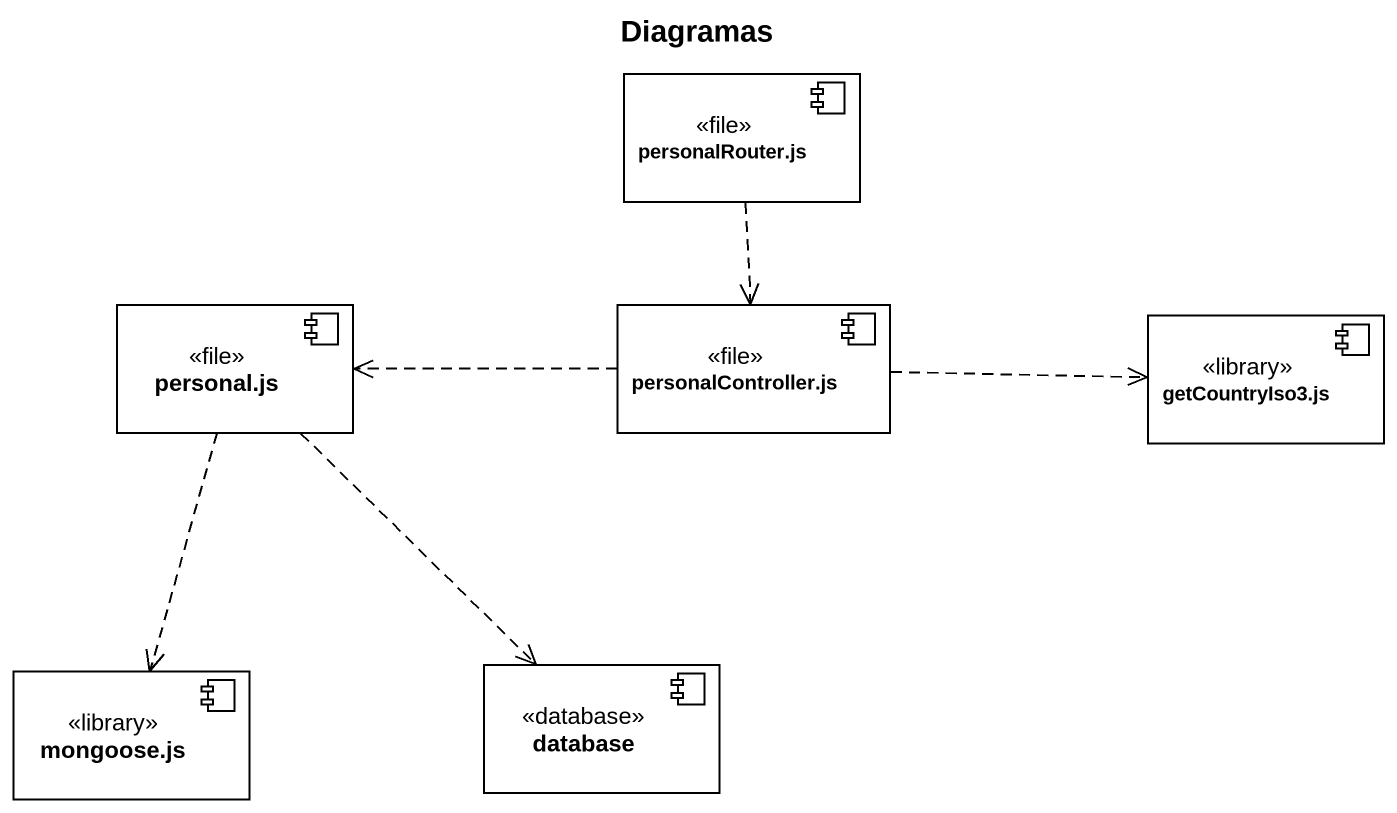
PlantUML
@startuml
title Diagramas
component "personalRouter.js" as personalRouter_js <<file>>
component "personal.js" as personal_js <<file>>
component "personalController.js" as personalController_js <<file>>
component "getCountryIso3.js" as getCountryIso3_js <<library>>
component "mongoose.js" as mongoose_js <<library>>
component "database" as database_ <<database>>
personalRouter_js ..> personalController_js
personal_js ..> mongoose_js
personal_js ..> database_
personalController_js .left.> personal_js
personalController_js .right.> getCountryIso3_js
@enduml
